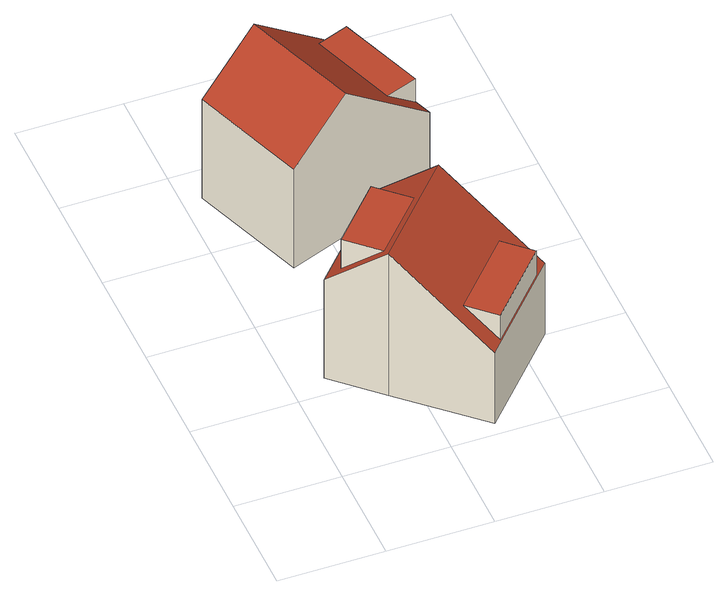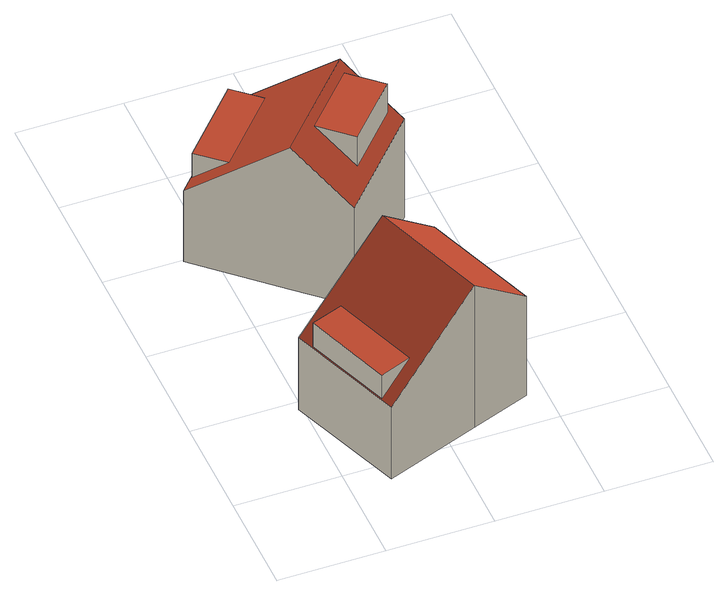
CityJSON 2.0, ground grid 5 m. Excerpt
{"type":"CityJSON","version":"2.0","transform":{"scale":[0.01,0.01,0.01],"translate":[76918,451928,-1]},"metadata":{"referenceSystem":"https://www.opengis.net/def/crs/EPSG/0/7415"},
"CityObjects":{
"building1":{"type":"Building","attributes":{"Volume":310.29,"Dakoppervlakte":42.17,"Muuroppervlakte":159.19,"Vloeroppervlakte":46.3,"hoogte_Z_max_in_m_NAP":7.96,"GEB_DOEL":"woonfunctie","dateOfConstruction":"1982-01-01","measuredHeight":8.22},"children":["building1-1","building1-2"],"geometry":[{"type":"Solid","lod":"2","boundaries":[[[[0,1,2,3,4,5]],[[6,7,8,9],[10,11,12,13]],[[14,15,6,9],[16,17,18,19]],[[1,0,15,14]],[[5,6,15,0]],[[8,3,2,1,14,9]],[[4,3,8,7]],[[5,4,7,6]],[[20,21,10,13]],[[20,12,11,21]],[[11,10,21]],[[20,13,12]],[[22,17,16,23]],[[16,19,23]],[[22,23,19,18]],[[18,17,22]]]],"semantics":{"surfaces":[{"type":"GroundSurface"},{"type":"RoofSurface"},{"type":"WallSurface"}],"values":[[0,1,1,2,2,2,2,2,1,2,2,2,1,2,2,2]]}}]},
"building1-1":{"type":"BuildingInstallation","attributes":{"relationToConstruction":"outside"},"parents":["building1"],"geometry":[{"type":"MultiSurface","lod":"2","boundaries":[[[20,21,10,13]],[[20,12,11,21]],[[11,10,21]],[[20,13,12]]],"semantics":{"surfaces":[{"type":"RoofSurface"},{"type":"WallSurface"}],"values":[0,1,1,1]}}]},
"building1-2":{"type":"BuildingInstallation","attributes":{"relationToConstruction":"outside"},"parents":["building1"],"geometry":[{"type":"MultiSurface","lod":"2","boundaries":[[[22,17,16,23]],[[16,19,23]],[[22,23,19,18]],[[18,17,22]]],"semantics":{"surfaces":[{"type":"RoofSurface"},{"type":"WallSurface"}],"values":[0,1,1,1]}}]},
"building2":{"type":"Building","attributes":{"Volume":300.78,"Dakoppervlakte":50.56,"Muuroppervlakte":159.11,"Vloeroppervlakte":45.44,"hoogte_Z_max_in_m_NAP":8.08,"GEB_DOEL":"woonfunctie","dateOfConstruction":"1982-01-01","measuredHeight":8.26},"children":["building2-1"],"geometry":[{"type":"Solid","lod":"2","boundaries":[[[[24,25,26,27,28,29]],[[30,31,32,33]],[[30,34,35,31],[36,37,38,39]],[[35,34,27,26]],[[25,31,35,26]],[[33,32,24,29]],[[25,24,32,31]],[[33,29,28,27,34,30]],[[40,41,36,39]],[[40,39,38]],[[40,38,37,41]],[[41,37,36]]]],"semantics":{"surfaces":[{"type":"GroundSurface"},{"type":"RoofSurface"},{"type":"WallSurface"}],"values":[[0,1,1,2,2,2,2,2,1,2,2,2]]}}]},
"building2-1":{"type":"BuildingInstallation","attributes":{"relationToConstruction":"outside"},"parents":["building2"],"geometry":[{"type":"MultiSurface","lod":"2","boundaries":[[[40,41,36,39]],[[40,39,38]],[[40,38,37,41]],[[41,37,36]]],"semantics":{"surfaces":[{"type":"RoofSurface"},{"type":"WallSurface"}],"values":[0,1,1,1]}}]}
},
"vertices":[
[156,598,75],[558,1033,75],[774,834,75],[1130,505,75],[726,67,75],[371,397,75],[371,397,896],[726,67,485],[1130,505,485],[774,834,896],[944,560,633],[1067,447,491],[775,130,491],[652,244,633],[558,1033,647],[156,598,647],[613,714,865],[373,454,865],[229,586,699],[469,847,699],[775,130,631],[1067,447,631],[229,586,866],[469,847,866],
[87,1826,81],[367,1930,81],[815,2098,81],[1019,1548,81],[569,1382,81],[290,1278,81],[569,1382,908],[367,1930,908],[87,1826,654],[290,1278,654],[1019,1548,498],[815,2098,498],[684,1981,638],[833,2036,502],[985,1625,502],[835,1570,638],[985,1625,638],[833,2036,638]
]}
